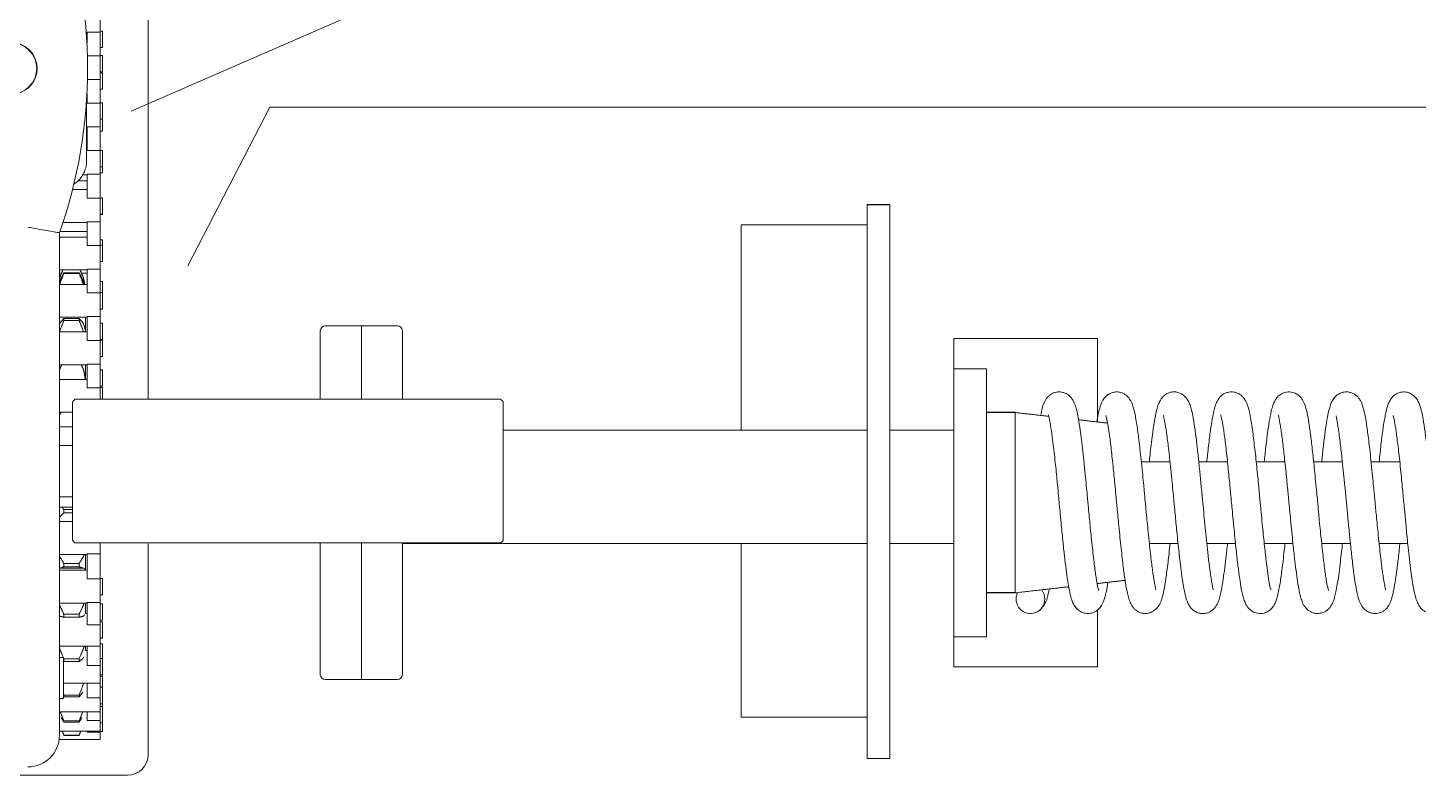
# Model space of a CAD drawing. Header units: inches. Extents: x 0.8 to 28.5, y 2.9 to 20.2.
# Drawn here: x 13.071 to 14.765, y 17.544 to 18.455 of the extents above; entities that cross this region are included whole.
import ezdxf

# ---------------------------------------------------------------- set-up
doc = ezdxf.new("R2010")
doc.units = ezdxf.units.IN
doc.header["$MEASUREMENT"] = 0
doc.layers.add('SLD-0', color=1, linetype='Continuous', lineweight=15)

msp = doc.modelspace()

# ---------------------------------------------------------------- linework, layer by layer
at = {"color": 7, "linetype": 'Continuous', "lineweight": 15}
for p, q in [((13.2177, 18.0019), (13.2177, 18.6545)), ((13.1592, 18.4494), (13.1592, 18.4783)), ((13.1592, 18.4494), (13.1432, 18.4494)), ((13.1432, 18.4494), (13.1432, 18.4356)), ((13.1592, 18.4494), (13.1592, 18.4205)), ((13.1619, 18.4504), (13.1619, 18.4355)), ((13.1619, 18.4355), (13.1619, 18.4304)), ((13.1437, 18.4205), (13.1592, 18.4205)), ((13.1592, 18.3916), (13.1592, 18.4205)), ((13.1619, 18.4008), (13.1619, 18.4208)), ((13.1592, 18.3916), (13.1438, 18.3916)), ((13.1592, 18.3916), (13.1592, 18.3627)), ((13.1619, 18.3996), (13.1619, 18.3847)), ((13.1619, 18.3847), (13.1619, 18.3796)), ((13.1432, 18.3744), (13.1432, 18.3627)), ((13.1432, 18.3627), (13.1592, 18.3627)), ((13.1592, 18.3338), (13.1592, 18.3627)), ((13.1619, 18.343), (13.1619, 18.363)), ((13.1592, 18.3338), (13.1432, 18.3338)), ((13.1432, 18.3338), (13.1432, 18.3049)), ((13.1592, 18.3338), (13.1592, 18.3049)), ((13.1619, 18.343), (13.1619, 18.3339)), ((13.1619, 18.3339), (13.1619, 18.3287)), ((13.1432, 18.3049), (13.1592, 18.3049)), ((13.1592, 18.276), (13.1592, 18.3049)), ((13.1619, 18.2852), (13.1619, 18.3052)), ((13.1619, 18.2852), (13.1619, 18.2779)), ((13.1592, 18.276), (13.1432, 18.276)), ((13.1432, 18.276), (13.1432, 18.2471)), ((13.1592, 18.276), (13.1592, 18.2471)), ((13.1432, 18.2471), (13.1592, 18.2471)), ((13.1592, 18.2182), (13.1592, 18.2471)), ((13.1619, 18.2274), (13.1619, 18.2474)), ((14.0941, 18.2394), (14.0941, 17.5644)), ((14.1215, 17.5894), (14.1215, 18.2394)), ((13.1592, 18.2182), (13.1432, 18.2182)), ((13.1432, 18.2182), (13.1432, 18.1893)), ((13.1592, 18.2182), (13.1592, 18.1893)), ((13.1619, 18.2274), (13.1619, 18.2271)), ((13.1096, 17.5925), (13.1096, 18.2048)), ((13.9403, 18.2144), (13.9403, 17.9641)), ((14.0941, 18.2144), (13.9403, 18.2144)), ((13.1432, 18.1893), (13.1592, 18.1893)), ((13.1592, 18.1604), (13.1592, 18.1893)), ((13.1619, 18.1963), (13.1619, 18.1896)), ((13.1619, 18.1696), (13.1619, 18.1896)), ((13.115, 18.1561), (13.115, 18.1552)), ((13.115, 18.1561), (13.1336, 18.1561)), ((13.1336, 18.1552), (13.115, 18.1552)), ((13.1336, 18.1561), (13.1336, 18.1552)), ((13.1386, 18.15), (13.138, 18.1518)), ((13.1592, 18.1604), (13.1432, 18.1604)), ((13.1432, 18.1604), (13.1432, 18.1315)), ((13.1592, 18.1604), (13.1592, 18.1315)), ((13.1432, 18.1315), (13.1592, 18.1315)), ((13.1592, 18.1026), (13.1592, 18.1315)), ((13.1619, 18.1455), (13.1619, 18.1318)), ((13.1619, 18.1118), (13.1619, 18.1318)), ((13.115, 18.1003), (13.115, 18.0978)), ((13.115, 18.1003), (13.1336, 18.1003)), ((13.1336, 18.0978), (13.115, 18.0978)), ((13.1336, 18.1003), (13.1336, 18.0978)), ((13.1414, 18.1018), (13.1414, 18.099)), ((13.1414, 18.0841), (13.1414, 18.099)), ((13.1592, 18.1026), (13.1432, 18.1026)), ((13.1432, 18.1026), (13.1432, 18.0737)), ((13.1592, 18.1026), (13.1592, 18.0737)), ((13.1619, 18.0947), (13.1619, 18.0798)), ((13.1619, 18.0798), (13.1619, 18.0747)), ((13.4275, 18.0681), (13.4275, 18.0855)), ((13.4775, 18.0736), (13.4775, 18.0915)), ((13.4775, 18.0915), (13.4775, 18.0019)), ((13.5275, 18.0855), (13.5275, 18.0019)), ((13.1432, 18.0737), (13.1592, 18.0737)), ((13.1592, 18.0448), (13.1592, 18.0737)), ((13.1619, 18.054), (13.1619, 18.074)), ((13.4275, 18.0019), (13.4275, 18.0681)), ((13.4775, 18.0019), (13.4775, 18.0736)), ((14.1994, 18.0759), (14.2102, 18.0759)), ((14.1994, 17.988), (14.1994, 18.0759)), ((14.2102, 18.0759), (14.2202, 18.0759)), ((14.2202, 18.0759), (14.3744, 18.0759)), ((14.3744, 17.9743), (14.3744, 18.0759)), ((13.1414, 18.044), (13.1414, 18.0262)), ((13.1592, 18.0448), (13.1432, 18.0448)), ((13.1432, 18.0448), (13.1432, 18.0159)), ((13.1592, 18.0448), (13.1592, 18.0159)), ((13.1619, 18.0377), (13.1619, 18.0177)), ((14.2392, 17.7126), (14.2392, 18.0392)), ((13.1432, 18.0159), (13.1592, 18.0159)), ((13.1592, 18.0019), (13.1592, 18.0159)), ((13.1619, 18.0019), (13.1619, 18.0162)), ((13.1253, 17.8306), (13.1253, 17.9982)), ((13.6503, 17.9989), (13.6503, 17.8299)), ((14.1994, 17.92), (14.1994, 17.988)), ((14.2742, 17.766), (14.2742, 17.9858)), ((14.1994, 17.7439), (14.1994, 17.92)), ((13.115, 17.8676), (13.115, 17.8635)), ((13.115, 17.8676), (13.1253, 17.8676)), ((13.1253, 17.8635), (13.115, 17.8635)), ((13.1592, 17.8136), (13.1592, 17.8269)), ((13.2177, 17.5689), (13.2177, 17.8259)), ((13.4275, 17.6663), (13.4275, 17.8269)), ((13.4775, 17.6603), (13.4775, 17.8269)), ((13.4775, 17.8269), (13.4775, 17.6603)), ((13.5275, 17.8269), (13.5275, 17.6663)), ((13.9403, 17.8261), (13.9403, 17.6144)), ((13.1414, 17.8128), (13.1414, 17.7932)), ((13.1592, 17.8136), (13.1432, 17.8136)), ((13.1432, 17.8136), (13.1432, 17.7832)), ((13.1592, 17.8136), (13.1592, 17.7832)), ((13.1105, 17.796), (13.1381, 17.796)), ((13.115, 17.8019), (13.115, 17.7979)), ((13.115, 17.8019), (13.1336, 17.8019)), ((13.1336, 17.7979), (13.115, 17.7979)), ((13.1336, 17.8019), (13.1336, 17.7979)), ((13.1592, 17.7832), (13.1432, 17.7832)), ((13.1592, 17.7832), (13.1592, 17.7542)), ((13.1619, 17.7835), (13.1619, 17.7687)), ((13.1619, 17.7687), (13.1619, 17.7635)), ((13.115, 17.7401), (13.115, 17.7365)), ((13.115, 17.7401), (13.1336, 17.7401)), ((13.1336, 17.7401), (13.1336, 17.7365)), ((13.1414, 17.7535), (13.1414, 17.7409)), ((13.1432, 17.7542), (13.1592, 17.7542)), ((13.1432, 17.7542), (13.1432, 17.727)), ((13.1592, 17.7542), (13.1592, 17.727)), ((13.1619, 17.7527), (13.1619, 17.7327)), ((14.1994, 17.7439), (14.1994, 17.6759)), ((14.3744, 17.6759), (14.3744, 17.7452)), ((13.1336, 17.7365), (13.115, 17.7365)), ((13.1592, 17.727), (13.1432, 17.727)), ((13.1592, 17.727), (13.1592, 17.7009)), ((13.1619, 17.7309), (13.1619, 17.7142)), ((13.1619, 17.7142), (13.1619, 17.7109)), ((13.1414, 17.7009), (13.1414, 17.696)), ((13.1432, 17.7009), (13.1592, 17.7009)), ((13.1432, 17.7009), (13.1432, 17.6777)), ((13.1592, 17.7009), (13.1592, 17.6777)), ((13.1619, 17.7041), (13.1619, 17.686)), ((13.1144, 17.6874), (13.1096, 17.6874)), ((13.115, 17.6857), (13.115, 17.6826)), ((13.115, 17.6857), (13.1336, 17.6857)), ((13.1336, 17.6826), (13.115, 17.6826)), ((13.1336, 17.6857), (13.1336, 17.6826)), ((13.1592, 17.6777), (13.1432, 17.6777)), ((13.1592, 17.6777), (13.1592, 17.656)), ((13.1619, 17.686), (13.1619, 17.6678)), ((14.2102, 17.6759), (14.1994, 17.6759)), ((14.2102, 17.6759), (14.2202, 17.6759)), ((14.2202, 17.6759), (14.3744, 17.6759)), ((13.1432, 17.6563), (13.1432, 17.6383)), ((13.1592, 17.6563), (13.1592, 17.6383)), ((13.1619, 17.6678), (13.1619, 17.666)), ((13.1619, 17.6646), (13.1619, 17.651)), ((13.115, 17.6415), (13.115, 17.6392)), ((13.115, 17.6415), (13.1336, 17.6415)), ((13.1336, 17.6392), (13.115, 17.6392)), ((13.1336, 17.6415), (13.1336, 17.6392)), ((13.1619, 17.651), (13.1619, 17.6318)), ((13.1144, 17.6374), (13.1096, 17.6374)), ((13.1592, 17.6383), (13.1432, 17.6383)), ((13.1592, 17.6383), (13.1592, 17.621)), ((13.1619, 17.6318), (13.1619, 17.631)), ((13.1619, 17.631), (13.1619, 17.6277)), ((13.1619, 17.6277), (13.1619, 17.6078)), ((13.115, 17.61), (13.115, 17.6085)), ((13.115, 17.61), (13.1336, 17.61)), ((13.1336, 17.6085), (13.115, 17.6085)), ((13.1336, 17.61), (13.1336, 17.6085)), ((13.1432, 17.621), (13.1432, 17.6106)), ((13.1592, 17.6106), (13.1432, 17.6106)), ((13.1592, 17.621), (13.1592, 17.6106)), ((13.1592, 17.6106), (13.1592, 17.5977)), ((13.1619, 17.6078), (13.1619, 17.6077)), ((13.1619, 17.6078), (13.1619, 17.5972)), ((13.9403, 17.6144), (14.0941, 17.6144)), ((13.115, 17.5928), (13.115, 17.5922)), ((13.115, 17.5928), (13.1336, 17.5928)), ((13.1336, 17.5922), (13.115, 17.5922)), ((13.1336, 17.5928), (13.1336, 17.5922)), ((13.1432, 17.5977), (13.1432, 17.5962)), ((13.1592, 17.5962), (13.1432, 17.5962)), ((13.1592, 17.5977), (13.1592, 17.5962)), ((13.1592, 17.5962), (13.1592, 17.5872)), ((14.1215, 17.5894), (14.1215, 17.5644)), ((14.1215, 17.5644), (14.0941, 17.5644)), ((13.1927, 17.5439), (13.0125, 17.5439))]:
    msp.add_line(p, q, dxfattribs=at)
for p, q in [((14.0941, 18.2394), (14.1215, 18.2394)), ((14.2742, 17.9858), (14.2392, 17.9858)), ((14.2742, 17.766), (14.2392, 17.766))]:
    msp.add_line(p, q)
at = {"color": 7, "linetype": 'Continuous', "lineweight": 15, "flags": 128}
msp.add_lwpolyline([(13.1107, 18.1521), (13.1098, 18.1495), (13.1096, 18.1487)], dxfattribs=at)
at = {"color": 7, "linetype": 'Continuous', "lineweight": 15}
msp.add_circle((13.0508, 18.405), 0.0312, dxfattribs=at)
for centre, radius, start, end in [((12.5428, 18.405), 0.6011, 340.5466, 19.4534), ((13.0508, 18.405), 0.0315, 282.5867, 77.4133), ((13.1735, 18.1308), 0.0663, 160.1023, 161.2886), ((13.0751, 18.1308), 0.0663, 18.4991, 19.8525), ((13.0751, 18.1308), 0.0663, 9.5481, 16.1962), ((13.4335, 18.0855), 0.006, 90, 180), ((13.5215, 18.0855), 0.006, 0, 90), ((14.2929, 17.7584), 0.0175, 154.129, 0), ((14.2929, 17.7584), 0.0175, 0, 36.3829), ((13.4335, 17.6663), 0.006, 180, 270), ((13.5215, 17.6663), 0.006, 270, 0), ((13.071, 17.5925), 0.0386, 270, 0), ((13.1927, 17.5689), 0.025, 270, 0)]:
    msp.add_arc(centre, radius, start, end, dxfattribs=at)
for points in [[(13.1426, 18.4486), (13.1432, 18.4486)], [(13.1619, 18.4504), (13.1592, 18.4504)], [(13.1592, 18.4304), (13.1619, 18.4304)], [(13.1619, 18.4208), (13.1592, 18.4208)], [(13.1592, 18.4008), (13.1619, 18.4008)], [(13.1619, 18.3996), (13.1592, 18.3996)], [(13.1432, 18.373), (13.1431, 18.373)], [(13.1592, 18.3796), (13.1619, 18.3796)], [(13.1426, 18.2922), (13.1426, 18.3656)], [(13.1619, 18.363), (13.1592, 18.363)], [(13.1592, 18.343), (13.1619, 18.343)], [(13.1426, 18.333), (13.1432, 18.333)], [(13.1426, 18.3187), (13.1432, 18.3187)], [(13.1592, 18.3287), (13.1619, 18.3287)], [(13.1432, 18.3152), (13.1426, 18.3152)], [(13.1619, 18.3052), (13.1592, 18.3052)], [(13.1592, 18.2852), (13.1619, 18.2852)], [(13.1321, 18.2679), (13.1432, 18.2679)], [(13.1379, 18.2752), (13.1432, 18.2752)], [(13.1592, 18.2779), (13.1619, 18.2779)], [(13.1432, 18.2574), (13.1255, 18.2574)], [(13.1619, 18.2474), (13.1592, 18.2474)], [(13.1138, 18.2171), (13.1432, 18.2171)], [(13.1139, 18.2174), (13.1432, 18.2174)], [(13.1592, 18.2274), (13.1619, 18.2274)], [(13.1592, 18.2271), (13.1619, 18.2271)], [(13.1096, 18.2048), (13.1092, 18.2048)], [(13.1432, 18.1996), (13.1096, 18.1996)], [(13.1432, 18.2063), (13.1102, 18.2063)], [(13.1619, 18.1963), (13.1592, 18.1963)], [(13.1619, 18.1896), (13.1592, 18.1896)], [(13.1592, 18.1696), (13.1619, 18.1696)], [(13.1096, 18.1596), (13.1432, 18.1596)], [(13.1122, 18.1555), (13.1096, 18.1555)], [(13.1105, 18.1516), (13.1096, 18.1485)], [(13.1096, 18.144), (13.1105, 18.1469)], [(13.1139, 18.1596), (13.1105, 18.1516)], [(13.1105, 18.1469), (13.115, 18.1561)], [(13.115, 18.1552), (13.1105, 18.144)], [(13.1336, 18.1561), (13.1381, 18.1469)], [(13.1381, 18.144), (13.1336, 18.1552)], [(13.1381, 18.1516), (13.1346, 18.1596)], [(13.1432, 18.1555), (13.1364, 18.1555)], [(13.1396, 18.1464), (13.1381, 18.1516)], [(13.1381, 18.1469), (13.1396, 18.1421)], [(13.1432, 18.1418), (13.1096, 18.1418)], [(13.1105, 18.144), (13.1099, 18.1418)], [(13.1387, 18.1418), (13.1381, 18.144)], [(13.1402, 18.1418), (13.1396, 18.1464)], [(13.1619, 18.1455), (13.1592, 18.1455)], [(13.1619, 18.1318), (13.1592, 18.1318)], [(13.1096, 18.1018), (13.1432, 18.1018)], [(13.1105, 18.0952), (13.115, 18.1003)], [(13.115, 18.0978), (13.1105, 18.0866)], [(13.1336, 18.1003), (13.1381, 18.0952)], [(13.1381, 18.0866), (13.1336, 18.0978)], [(13.1414, 18.099), (13.1414, 18.1022)], [(13.1592, 18.1118), (13.1619, 18.1118)], [(13.1096, 18.0933), (13.1105, 18.0952)], [(13.1432, 18.084), (13.1096, 18.084)], [(13.1105, 18.0866), (13.1097, 18.084)], [(13.1381, 18.0952), (13.1396, 18.092)], [(13.1389, 18.084), (13.1381, 18.0866)], [(13.1396, 18.092), (13.1414, 18.085)], [(13.1414, 18.085), (13.1414, 18.0841)], [(13.1619, 18.0947), (13.1592, 18.0947)], [(13.4775, 18.0915), (13.4335, 18.0915)], [(13.5215, 18.0915), (13.4775, 18.0915)], [(13.1592, 18.0747), (13.1619, 18.0747)], [(13.1619, 18.074), (13.1592, 18.074)], [(13.1592, 18.054), (13.1619, 18.054)], [(13.1096, 18.044), (13.1432, 18.044)], [(13.1105, 18.0399), (13.1096, 18.0373)], [(13.1123, 18.044), (13.1105, 18.0399)], [(13.1381, 18.0399), (13.1363, 18.044)], [(13.1396, 18.0356), (13.1381, 18.0399)], [(13.1409, 18.0262), (13.1396, 18.0356)], [(13.1619, 18.0377), (13.1592, 18.0377)], [(14.2392, 18.0392), (14.1994, 18.0392)], [(13.1432, 18.0262), (13.1096, 18.0262)], [(13.1592, 18.0177), (13.1619, 18.0177)], [(13.1619, 18.0162), (13.1592, 18.0162)], [(13.1283, 18.0019), (13.1253, 17.9982)], [(13.6473, 18.0019), (13.1283, 18.0019)], [(13.6503, 17.9989), (13.6473, 18.0019)], [(13.1096, 17.9862), (13.1253, 17.9862)], [(13.1105, 17.9843), (13.1096, 17.9823)], [(13.1114, 17.9862), (13.1105, 17.9843)], [(14.3152, 17.9811), (14.2742, 17.9858)], [(13.1253, 17.9684), (13.1096, 17.9684)], [(14.0941, 17.9641), (13.6503, 17.9641)], [(14.1994, 17.9641), (14.1215, 17.9641)], [(14.3869, 17.9729), (14.3516, 17.9769)], [(13.1253, 17.9456), (13.1096, 17.9456)], [(14.463, 17.9256), (14.428, 17.9256)], [(14.463, 17.9256), (14.428, 17.9256)], [(14.533, 17.9256), (14.498, 17.9256)], [(14.533, 17.9256), (14.498, 17.9256)], [(14.603, 17.9256), (14.568, 17.9256)], [(14.603, 17.9256), (14.568, 17.9256)], [(14.673, 17.9256), (14.638, 17.9256)], [(14.673, 17.9256), (14.638, 17.9256)], [(14.743, 17.9256), (14.708, 17.9256)], [(14.743, 17.9256), (14.708, 17.9256)], [(13.1096, 17.8832), (13.1253, 17.8832)], [(13.1096, 17.8706), (13.1253, 17.8706)], [(13.1105, 17.859), (13.1096, 17.8583)], [(13.115, 17.8635), (13.1105, 17.859)], [(13.1124, 17.8706), (13.115, 17.8676)], [(13.1253, 17.8528), (13.1096, 17.8528)], [(13.1283, 17.8269), (13.1253, 17.8306)], [(13.1283, 17.8269), (13.6473, 17.8269)], [(13.5275, 17.8261), (14.0941, 17.8261)], [(13.6473, 17.8269), (13.6503, 17.8299)], [(14.1215, 17.8261), (14.1994, 17.8261)], [(14.4378, 17.8261), (14.4728, 17.8261)], [(14.4378, 17.8261), (14.4728, 17.8261)], [(14.5078, 17.8261), (14.5428, 17.8261)], [(14.5078, 17.8261), (14.5428, 17.8261)], [(14.5778, 17.8261), (14.6128, 17.8261)], [(14.5778, 17.8261), (14.6128, 17.8261)], [(14.6478, 17.8261), (14.6828, 17.8261)], [(14.6478, 17.8261), (14.6828, 17.8261)], [(14.7178, 17.8261), (14.7528, 17.8261)], [(14.7178, 17.8261), (14.7528, 17.8261)], [(13.1096, 17.8128), (13.1432, 17.8128)], [(13.1096, 17.8109), (13.1105, 17.8093)], [(13.1105, 17.8093), (13.115, 17.8019)], [(13.1336, 17.8019), (13.1381, 17.8093)], [(13.1381, 17.8093), (13.1396, 17.812)], [(13.1396, 17.812), (13.1397, 17.8128)], [(13.1105, 17.796), (13.1096, 17.7961)], [(13.1432, 17.7935), (13.1096, 17.7935)], [(13.115, 17.7979), (13.1105, 17.796)], [(13.1381, 17.796), (13.1336, 17.7979)], [(13.1396, 17.7961), (13.1381, 17.796)], [(13.1414, 17.7943), (13.1396, 17.7961)], [(13.1414, 17.7932), (13.1414, 17.7943)], [(13.1619, 17.7835), (13.1592, 17.7835)], [(14.3742, 17.7774), (14.4083, 17.7813)], [(13.1592, 17.7635), (13.1619, 17.7635)], [(14.2742, 17.766), (14.3063, 17.7697)], [(14.3063, 17.7697), (14.3395, 17.7735)], [(13.1096, 17.7535), (13.1432, 17.7535)], [(13.1096, 17.7516), (13.1105, 17.7494)], [(13.1105, 17.7494), (13.115, 17.7401)], [(13.1336, 17.7401), (13.1381, 17.7494)], [(13.1381, 17.7494), (13.1396, 17.7531)], [(13.1432, 17.7409), (13.1413, 17.7409)], [(13.1619, 17.7527), (13.1592, 17.7527)], [(13.1105, 17.7373), (13.1096, 17.7381)], [(13.115, 17.7365), (13.1105, 17.7373)], [(13.1136, 17.7363), (13.135, 17.7363)], [(13.1381, 17.7373), (13.1336, 17.7365)], [(13.1396, 17.7386), (13.1381, 17.7373)], [(13.1404, 17.7393), (13.1396, 17.7386)], [(13.1592, 17.7327), (13.1619, 17.7327)], [(13.1619, 17.7309), (13.1592, 17.7309)], [(13.1592, 17.7109), (13.1619, 17.7109)], [(14.1994, 17.7126), (14.2392, 17.7126)], [(13.1096, 17.7009), (13.1432, 17.7009)], [(13.1096, 17.699), (13.1105, 17.6963)], [(13.1105, 17.6963), (13.115, 17.6857)], [(13.1336, 17.6857), (13.1381, 17.6963)], [(13.1381, 17.6963), (13.1396, 17.7008)], [(13.1432, 17.696), (13.1414, 17.696)], [(13.1619, 17.7041), (13.1592, 17.7041)], [(13.1144, 17.6374), (13.1144, 17.6874)], [(13.115, 17.6826), (13.1144, 17.6831)], [(13.1381, 17.6861), (13.1336, 17.6826)], [(13.1393, 17.688), (13.1381, 17.6861)], [(13.1619, 17.686), (13.1592, 17.686)], [(13.1144, 17.656), (13.1592, 17.656)], [(13.1381, 17.6529), (13.139, 17.656)], [(13.1592, 17.666), (13.1619, 17.666)], [(13.1619, 17.6646), (13.1592, 17.6646)], [(13.4335, 17.6603), (13.4775, 17.6603)], [(13.4775, 17.6603), (13.5215, 17.6603)], [(13.1144, 17.6431), (13.115, 17.6415)], [(13.115, 17.6392), (13.1144, 17.64)], [(13.1336, 17.6415), (13.1381, 17.6529)], [(13.1381, 17.6451), (13.1336, 17.6392)], [(13.1619, 17.651), (13.1592, 17.651)], [(13.1105, 17.6215), (13.115, 17.61)], [(13.1336, 17.61), (13.1381, 17.6215)], [(13.1592, 17.631), (13.1619, 17.631)], [(13.1619, 17.6277), (13.1592, 17.6277)], [(13.1096, 17.621), (13.1592, 17.621)], [(13.115, 17.6085), (13.1119, 17.614)], [(13.1367, 17.614), (13.1336, 17.6085)], [(13.1592, 17.6077), (13.1619, 17.6077)], [(13.1096, 17.5977), (13.1592, 17.5977)], [(13.1128, 17.5968), (13.1125, 17.5977)], [(13.113, 17.5977), (13.115, 17.5928)], [(13.1336, 17.5928), (13.1356, 17.5977)], [(13.1361, 17.5977), (13.1357, 17.5968)], [(13.1592, 17.5972), (13.1619, 17.5972)], [(13.1093, 17.5872), (13.1592, 17.5872)]]:
    msp.add_open_spline(points, degree=1, dxfattribs=at)
for points, knots in [([(13.1271, 18.264), (13.1283, 18.2647), (13.1312, 18.2666), (13.1352, 18.2708), (13.1388, 18.2761), (13.1413, 18.2821), (13.1425, 18.2876), (13.1426, 18.291), (13.1426, 18.2922)], [0, 0, 0, 0, 0.120179, 0.312956, 0.505727, 0.698469, 0.8912, 1, 1, 1, 1]), ([(13.0717, 18.2114), (13.0717, 18.2114), (13.0744, 18.2109), (13.0813, 18.2097), (13.0917, 18.2079), (13.1012, 18.2062), (13.1077, 18.2051), (13.1087, 18.2049), (13.1092, 18.2048)], [0, 0, 0, 0, 0.0022495, 0.1416296, 0.3591453, 0.5736732, 0.7868147, 1, 1, 1, 1]), ([(14.376, 17.7691), (14.376, 17.7692), (14.376, 17.7694), (14.3753, 17.7719), (14.3742, 17.7768), (14.3731, 17.7836), (14.372, 17.7904), (14.3709, 17.7989), (14.3697, 17.8089), (14.3684, 17.8206), (14.3671, 17.833), (14.3659, 17.8448), (14.3648, 17.8559), (14.3639, 17.8654), (14.3631, 17.8742), (14.3622, 17.883), (14.3612, 17.8941), (14.3598, 17.9082), (14.3583, 17.9237), (14.3566, 17.9389), (14.3551, 17.9525), (14.3533, 17.966), (14.3514, 17.9785), (14.3494, 17.9884), (14.3471, 17.996), (14.3446, 18.0013), (14.3419, 18.0047), (14.3392, 18.0071), (14.336, 18.0091), (14.3328, 18.0103), (14.3293, 18.0109), (14.3258, 18.0109), (14.3219, 18.0101), (14.3181, 18.0083), (14.3152, 18.006), (14.3128, 18.0034), (14.311, 18.0008), (14.3088, 17.9964), (14.3071, 17.9912), (14.306, 17.9857), (14.3055, 17.9832)], [0, 0, 0, 0, 0.0177923, 0.0382488, 0.0815089, 0.1062278, 0.1330276, 0.1621287, 0.1934777, 0.2268827, 0.2611008, 0.2910508, 0.3161317, 0.3421519, 0.3597943, 0.3786155, 0.4050887, 0.439217, 0.4804564, 0.5213608, 0.5605645, 0.5979682, 0.6505614, 0.7011867, 0.7350542, 0.7678295, 0.7913034, 0.8021216, 0.8112309, 0.8238716, 0.8317085, 0.8409964, 0.8528165, 0.8662352, 0.8779145, 0.88782, 0.9048645, 0.9230352, 0.965183, 1, 1, 1, 1]), ([(14.4456, 17.7699), (14.4456, 17.7702), (14.4456, 17.7707), (14.4449, 17.7738), (14.4441, 17.7777), (14.4433, 17.7823), (14.4424, 17.7878), (14.4414, 17.7948), (14.4403, 17.8035), (14.4391, 17.8139), (14.4378, 17.8261), (14.4364, 17.8391), (14.4352, 17.8517), (14.4341, 17.8628), (14.4333, 17.8721), (14.4325, 17.8796), (14.432, 17.8855), (14.4314, 17.892), (14.4305, 17.9011), (14.4292, 17.9139), (14.4278, 17.9277), (14.4264, 17.941), (14.4251, 17.9523), (14.4238, 17.9621), (14.4225, 17.9714), (14.4211, 17.9797), (14.4197, 17.9868), (14.4181, 17.9927), (14.4166, 17.997), (14.415, 18.0004), (14.413, 18.0034), (14.4109, 18.0057), (14.4086, 18.0076), (14.4059, 18.0091), (14.4027, 18.0104), (14.3981, 18.0111), (14.3931, 18.0105), (14.3885, 18.0085), (14.3842, 18.0053), (14.3804, 18.0001), (14.3782, 17.9946), (14.3764, 17.9879), (14.3749, 17.9813), (14.3742, 17.9766), (14.374, 17.9754)], [0, 0, 0, 0, 0.031633, 0.057796, 0.077942, 0.097157, 0.118971, 0.143486, 0.170801, 0.200792, 0.233396, 0.267528, 0.297769, 0.323562, 0.345068, 0.362179, 0.374843, 0.385861, 0.407581, 0.437857, 0.476712, 0.509927, 0.54185, 0.571957, 0.600124, 0.635018, 0.666692, 0.693781, 0.725255, 0.745537, 0.758613, 0.770111, 0.780318, 0.786254, 0.795707, 0.809068, 0.823255, 0.837048, 0.853214, 0.878766, 0.910085, 0.948287, 0.986973, 1, 1, 1, 1]), ([(14.5156, 17.7696), (14.5156, 17.7696), (14.5156, 17.7695), (14.5154, 17.7702), (14.515, 17.7725), (14.5142, 17.7768), (14.5132, 17.7824), (14.5122, 17.789), (14.5113, 17.7962), (14.5103, 17.8036), (14.5091, 17.8135), (14.5078, 17.8262), (14.5062, 17.8415), (14.5047, 17.8569), (14.5032, 17.8729), (14.5015, 17.8902), (14.4998, 17.9083), (14.498, 17.9264), (14.4961, 17.9437), (14.4941, 17.9601), (14.4922, 17.9737), (14.4902, 17.9844), (14.4885, 17.9917), (14.4867, 17.997), (14.4844, 18.0015), (14.4813, 18.0055), (14.4774, 18.0085), (14.4729, 18.0105), (14.4675, 18.0112), (14.4626, 18.0103), (14.459, 18.0088), (14.4563, 18.0069), (14.4549, 18.0056), (14.453, 18.0037), (14.4509, 18.0006), (14.4487, 17.9958), (14.4469, 17.9902), (14.4456, 17.9843), (14.4446, 17.9789), (14.4436, 17.9731), (14.4426, 17.9665), (14.4414, 17.9578), (14.44, 17.9469), (14.4388, 17.9356), (14.438, 17.9283), (14.4378, 17.9256)], [0, 0, 0, 0, 0.002034, 0.025526, 0.052512, 0.078631, 0.103391, 0.12656, 0.148215, 0.168302, 0.1868, 0.221553, 0.254103, 0.284164, 0.314635, 0.348662, 0.385371, 0.423046, 0.461278, 0.501246, 0.545462, 0.577809, 0.611724, 0.639938, 0.656343, 0.670364, 0.68455, 0.698788, 0.712096, 0.723568, 0.732601, 0.73971, 0.745342, 0.753855, 0.771962, 0.796184, 0.821693, 0.841928, 0.861578, 0.880152, 0.900214, 0.921873, 0.952998, 0.982674, 1, 1, 1, 1]), ([(14.5857, 17.7697), (14.5857, 17.7697), (14.5858, 17.7697), (14.5853, 17.7718), (14.584, 17.7776), (14.5821, 17.7893), (14.5805, 17.8022), (14.579, 17.8148), (14.5778, 17.8256), (14.5766, 17.8374), (14.5753, 17.8504), (14.5741, 17.8631), (14.573, 17.8743), (14.5722, 17.8831), (14.5714, 17.8916), (14.5704, 17.902), (14.5693, 17.9138), (14.568, 17.9263), (14.5667, 17.9381), (14.5654, 17.9493), (14.5641, 17.9601), (14.5627, 17.9702), (14.5612, 17.9792), (14.5596, 17.9873), (14.5577, 17.9943), (14.5553, 18.0001), (14.5522, 18.0045), (14.549, 18.0074), (14.5454, 18.0095), (14.5414, 18.0107), (14.5369, 18.0111), (14.5324, 18.0103), (14.5287, 18.0086), (14.5258, 18.0065), (14.5237, 18.0045), (14.5213, 18.0013), (14.519, 17.9966), (14.517, 17.9906), (14.5152, 17.9826), (14.5133, 17.9716), (14.5114, 17.958), (14.5099, 17.9452), (14.5088, 17.9353), (14.5081, 17.9286), (14.5078, 17.9256)], [0, 0, 0, 0, 0.011188, 0.030821, 0.07027, 0.110381, 0.154703, 0.178575, 0.20351, 0.229693, 0.255596, 0.284506, 0.307004, 0.322938, 0.337348, 0.358151, 0.38563, 0.410626, 0.43837, 0.465262, 0.490846, 0.522708, 0.55227, 0.57949, 0.616182, 0.649585, 0.6663, 0.675939, 0.68701, 0.697695, 0.706311, 0.719269, 0.728929, 0.736196, 0.746341, 0.760854, 0.786327, 0.81332, 0.840905, 0.884274, 0.930784, 0.955418, 0.980806, 1, 1, 1, 1]), ([(14.656, 17.7691), (14.656, 17.7691), (14.6562, 17.769), (14.655, 17.7728), (14.6536, 17.78), (14.6523, 17.7883), (14.6512, 17.7963), (14.65, 17.8058), (14.6488, 17.8169), (14.6475, 17.8288), (14.6462, 17.8414), (14.645, 17.8532), (14.6441, 17.8636), (14.6433, 17.8721), (14.6424, 17.8811), (14.6413, 17.8925), (14.6401, 17.9054), (14.6388, 17.9184), (14.6376, 17.9302), (14.6364, 17.9411), (14.6349, 17.9538), (14.6332, 17.9671), (14.6312, 17.9798), (14.629, 17.9901), (14.6266, 17.9972), (14.624, 18.002), (14.6218, 18.0048), (14.6188, 18.0076), (14.6138, 18.0103), (14.6067, 18.0114), (14.5997, 18.0094), (14.5949, 18.0059), (14.5918, 18.0022), (14.5898, 17.9984), (14.588, 17.9939), (14.586, 17.9865), (14.5839, 17.9756), (14.5818, 17.9609), (14.5797, 17.9445), (14.5784, 17.9319), (14.5778, 17.9256)], [0, 0, 0, 0, 0.008339, 0.043247, 0.083633, 0.106114, 0.130192, 0.155914, 0.183121, 0.211319, 0.236622, 0.264301, 0.285096, 0.299349, 0.315836, 0.338784, 0.368154, 0.394305, 0.420347, 0.445183, 0.469025, 0.513322, 0.553575, 0.593089, 0.633103, 0.6512, 0.665797, 0.677139, 0.68958, 0.707426, 0.725896, 0.741365, 0.754293, 0.77161, 0.795505, 0.826262, 0.873449, 0.915616, 0.958374, 1, 1, 1, 1]), ([(14.7257, 17.7698), (14.7257, 17.7698), (14.726, 17.7695), (14.7255, 17.7708), (14.725, 17.7734), (14.7242, 17.7772), (14.7234, 17.7816), (14.7225, 17.7872), (14.7215, 17.7943), (14.7204, 17.803), (14.7191, 17.8136), (14.7178, 17.8258), (14.7165, 17.8387), (14.7153, 17.851), (14.7142, 17.8618), (14.7134, 17.8707), (14.7127, 17.8778), (14.7122, 17.8836), (14.7115, 17.8903), (14.7106, 17.8998), (14.7093, 17.9131), (14.7079, 17.9273), (14.7064, 17.9407), (14.7051, 17.952), (14.7038, 17.9619), (14.7025, 17.9713), (14.7011, 17.9798), (14.6996, 17.9871), (14.6981, 17.993), (14.6965, 17.9972), (14.6945, 18.0012), (14.6918, 18.005), (14.6883, 18.0078), (14.6855, 18.0094), (14.682, 18.0106), (14.6776, 18.0111), (14.673, 18.0104), (14.6689, 18.0087), (14.6649, 18.006), (14.6613, 18.0015), (14.6589, 17.9964), (14.6567, 17.9896), (14.6547, 17.9803), (14.6526, 17.9668), (14.6506, 17.9514), (14.649, 17.9375), (14.6481, 17.9285), (14.6478, 17.9256)], [0, 0, 0, 0, 0.001611, 0.026795, 0.047643, 0.06426, 0.081415, 0.100845, 0.12261, 0.14683, 0.173391, 0.202227, 0.231607, 0.25728, 0.279065, 0.297105, 0.31132, 0.321663, 0.331836, 0.351764, 0.379136, 0.413999, 0.442976, 0.470713, 0.497036, 0.521833, 0.552835, 0.581213, 0.605276, 0.632845, 0.649979, 0.671151, 0.680033, 0.685725, 0.694586, 0.706476, 0.71663, 0.725803, 0.738826, 0.761131, 0.785636, 0.812817, 0.857082, 0.899816, 0.941092, 0.981621, 1, 1, 1, 1]), ([(14.7953, 17.7701), (14.7953, 17.7701), (14.7952, 17.77), (14.7952, 17.771), (14.7947, 17.7739), (14.7938, 17.7787), (14.7929, 17.7847), (14.7919, 17.7914), (14.7909, 17.7986), (14.79, 17.8058), (14.7889, 17.8153), (14.7876, 17.8275), (14.7861, 17.8424), (14.7846, 17.8576), (14.7831, 17.8738), (14.7814, 17.8913), (14.7797, 17.9099), (14.7778, 17.9284), (14.7758, 17.9463), (14.7737, 17.9632), (14.7717, 17.9769), (14.7696, 17.9871), (14.7678, 17.9937), (14.7662, 17.9982), (14.7634, 18.0029), (14.76, 18.0066), (14.7559, 18.0093), (14.751, 18.0109), (14.7452, 18.0109), (14.7408, 18.0096), (14.7382, 18.0082), (14.7362, 18.0068), (14.7347, 18.0055), (14.7327, 18.0033), (14.7305, 17.9998), (14.7283, 17.9948), (14.7266, 17.9889), (14.7252, 17.9822), (14.7239, 17.9753), (14.7225, 17.9663), (14.7209, 17.9539), (14.7193, 17.9404), (14.7182, 17.9296), (14.7178, 17.9256)], [0, 0, 0, 0, 0.015648, 0.041878, 0.069205, 0.095097, 0.119275, 0.141571, 0.162085, 0.180688, 0.197869, 0.230729, 0.261868, 0.291107, 0.322119, 0.356655, 0.393626, 0.432074, 0.471739, 0.513913, 0.559916, 0.59311, 0.625486, 0.649354, 0.662004, 0.675173, 0.690992, 0.706991, 0.719985, 0.730247, 0.738169, 0.741478, 0.74657, 0.759092, 0.777429, 0.801193, 0.827797, 0.848869, 0.875122, 0.902345, 0.930982, 0.975101, 1, 1, 1, 1]), ([(14.3147, 17.9829), (14.3147, 17.9829), (14.3147, 17.9827), (14.3153, 17.9808), (14.3163, 17.9763), (14.3179, 17.9676), (14.3197, 17.9545), (14.3213, 17.941), (14.3227, 17.9286), (14.324, 17.9165), (14.3251, 17.9055), (14.326, 17.8957), (14.3269, 17.8864), (14.3278, 17.8764), (14.329, 17.8646), (14.3305, 17.8486), (14.3323, 17.83), (14.3343, 17.811), (14.3363, 17.7947), (14.3382, 17.7806), (14.3403, 17.7685), (14.3421, 17.7608), (14.3441, 17.7549), (14.3463, 17.7504), (14.3498, 17.7459), (14.3543, 17.7427), (14.3596, 17.741), (14.3639, 17.7408), (14.367, 17.7413), (14.37, 17.7422), (14.3729, 17.7437), (14.3767, 17.7467), (14.379, 17.7497), (14.3807, 17.7528), (14.3818, 17.7554), (14.3832, 17.7593), (14.3846, 17.765), (14.386, 17.7712), (14.3867, 17.7761), (14.387, 17.7779)], [0, 0, 0, 0, 0.014499, 0.035507, 0.059772, 0.109842, 0.160866, 0.195528, 0.229186, 0.25942, 0.28597, 0.308707, 0.328015, 0.349942, 0.376882, 0.408709, 0.460108, 0.508485, 0.554102, 0.598954, 0.645132, 0.692453, 0.715542, 0.738376, 0.761817, 0.782438, 0.796724, 0.807785, 0.81604, 0.822478, 0.833128, 0.842692, 0.866269, 0.877533, 0.894701, 0.917762, 0.946618, 0.981053, 1, 1, 1, 1]), ([(14.3849, 17.9823), (14.3849, 17.9823), (14.3848, 17.9823), (14.3852, 17.9808), (14.3859, 17.978), (14.3867, 17.9739), (14.3875, 17.9693), (14.3883, 17.9643), (14.3892, 17.9584), (14.3901, 17.9515), (14.3911, 17.943), (14.3923, 17.9326), (14.3935, 17.9211), (14.3946, 17.91), (14.3955, 17.9005), (14.3963, 17.8931), (14.3968, 17.887), (14.3974, 17.8808), (14.3981, 17.8734), (14.399, 17.8641), (14.4001, 17.853), (14.4013, 17.8403), (14.4027, 17.827), (14.404, 17.8143), (14.4053, 17.8031), (14.4064, 17.7937), (14.4076, 17.7852), (14.4087, 17.7777), (14.4099, 17.7707), (14.4114, 17.7639), (14.4132, 17.7572), (14.4154, 17.7519), (14.4181, 17.748), (14.4202, 17.7457), (14.4232, 17.7435), (14.4265, 17.7419), (14.4302, 17.741), (14.4338, 17.7408), (14.4368, 17.7412), (14.4397, 17.7421), (14.4429, 17.7438), (14.4459, 17.7462), (14.4481, 17.7489), (14.4495, 17.7508), (14.4506, 17.7527), (14.4516, 17.7548), (14.4528, 17.7579), (14.4539, 17.762), (14.4551, 17.767), (14.4561, 17.7719), (14.4569, 17.7769), (14.4578, 17.7826), (14.4589, 17.7905), (14.4602, 17.8001), (14.4615, 17.8114), (14.4624, 17.82), (14.4629, 17.8253), (14.463, 17.8261)], [0, 0, 0, 0, 0.006042, 0.018933, 0.04128, 0.061958, 0.079193, 0.098391, 0.114679, 0.13403, 0.15642, 0.181744, 0.209441, 0.233897, 0.253748, 0.26898, 0.279738, 0.291022, 0.306089, 0.324923, 0.34745, 0.373828, 0.40386, 0.433032, 0.459933, 0.484546, 0.506734, 0.5326, 0.554898, 0.582301, 0.608498, 0.636785, 0.658153, 0.671769, 0.67903, 0.687467, 0.698457, 0.705323, 0.713897, 0.724236, 0.735965, 0.754673, 0.761286, 0.76623, 0.770951, 0.777633, 0.793021, 0.814356, 0.836909, 0.855371, 0.869773, 0.888211, 0.911251, 0.940189, 0.965665, 0.994248, 1, 1, 1, 1]), ([(14.4551, 17.982), (14.455, 17.9819), (14.455, 17.9818), (14.4555, 17.9796), (14.4562, 17.9763), (14.457, 17.9722), (14.4579, 17.9671), (14.4589, 17.9604), (14.46, 17.9521), (14.4612, 17.942), (14.4625, 17.9302), (14.464, 17.9163), (14.4654, 17.9018), (14.4667, 17.8884), (14.4677, 17.8782), (14.4685, 17.8699), (14.4693, 17.8613), (14.4702, 17.8513), (14.4714, 17.8398), (14.4726, 17.8276), (14.4739, 17.8152), (14.4754, 17.8022), (14.4769, 17.7899), (14.4785, 17.7786), (14.4801, 17.7696), (14.4816, 17.7628), (14.483, 17.7579), (14.4843, 17.7545), (14.4854, 17.7522), (14.4866, 17.7501), (14.4886, 17.7474), (14.491, 17.7449), (14.4947, 17.7427), (14.4975, 17.7416), (14.5011, 17.7408), (14.5046, 17.7409), (14.5076, 17.7414), (14.5105, 17.7425), (14.5136, 17.7441), (14.5176, 17.7476), (14.5208, 17.7526), (14.5229, 17.7581), (14.5247, 17.7651), (14.5267, 17.7753), (14.5287, 17.7889), (14.5307, 17.8045), (14.5321, 17.8171), (14.5329, 17.8248), (14.533, 17.8261)], [0, 0, 0, 0, 0.019365, 0.039659, 0.056361, 0.073194, 0.09233, 0.11374, 0.137604, 0.163865, 0.192376, 0.222004, 0.256073, 0.28326, 0.303739, 0.317469, 0.333045, 0.355904, 0.377966, 0.404263, 0.433315, 0.461381, 0.496908, 0.530076, 0.561203, 0.589242, 0.612392, 0.630727, 0.644128, 0.652935, 0.660376, 0.679408, 0.684445, 0.691643, 0.701098, 0.709866, 0.716444, 0.722391, 0.732864, 0.747855, 0.771553, 0.797483, 0.826374, 0.869638, 0.910624, 0.950202, 0.991407, 1, 1, 1, 1]), ([(14.5247, 17.9829), (14.5247, 17.9828), (14.5247, 17.9826), (14.5252, 17.9808), (14.5263, 17.9765), (14.5275, 17.9697), (14.5289, 17.9605), (14.53, 17.952), (14.5312, 17.942), (14.5325, 17.9308), (14.5337, 17.9193), (14.5348, 17.9077), (14.5359, 17.8971), (14.5368, 17.8879), (14.5375, 17.8795), (14.5385, 17.8699), (14.5397, 17.8573), (14.541, 17.8436), (14.5423, 17.8304), (14.5439, 17.8153), (14.5457, 17.799), (14.5478, 17.7833), (14.5496, 17.7723), (14.5513, 17.7643), (14.5529, 17.7582), (14.5547, 17.7535), (14.5568, 17.7496), (14.5594, 17.7465), (14.5635, 17.7431), (14.5698, 17.7406), (14.5776, 17.7409), (14.5836, 17.744), (14.5873, 17.7475), (14.5898, 17.751), (14.5916, 17.7547), (14.5933, 17.7595), (14.5949, 17.7659), (14.5964, 17.7736), (14.5977, 17.782), (14.599, 17.7911), (14.6004, 17.8018), (14.6017, 17.8135), (14.6026, 17.8221), (14.603, 17.8261)], [0, 0, 0, 0, 0.013379, 0.030974, 0.050408, 0.093273, 0.116563, 0.141233, 0.167204, 0.19432, 0.220695, 0.243482, 0.26806, 0.286095, 0.299647, 0.318418, 0.343628, 0.375289, 0.401822, 0.427259, 0.474765, 0.517884, 0.557529, 0.583749, 0.609966, 0.636048, 0.65312, 0.667858, 0.681358, 0.697638, 0.716666, 0.733817, 0.747881, 0.759976, 0.778849, 0.803853, 0.834037, 0.863048, 0.889681, 0.915079, 0.943034, 0.97367, 1, 1, 1, 1]), ([(14.5947, 17.9829), (14.5947, 17.9828), (14.5947, 17.9828), (14.5954, 17.9804), (14.5962, 17.9765), (14.5972, 17.9712), (14.5986, 17.9625), (14.6001, 17.9515), (14.6016, 17.9389), (14.6027, 17.9281), (14.604, 17.9166), (14.6051, 17.9049), (14.6061, 17.8946), (14.607, 17.8852), (14.6079, 17.8754), (14.609, 17.864), (14.6103, 17.8507), (14.6117, 17.8367), (14.6133, 17.8209), (14.615, 17.8049), (14.617, 17.7895), (14.6189, 17.7764), (14.6207, 17.7668), (14.6224, 17.7599), (14.6244, 17.754), (14.6272, 17.7488), (14.6309, 17.7452), (14.6337, 17.7432), (14.6366, 17.7419), (14.6403, 17.7409), (14.6438, 17.7408), (14.6474, 17.7414), (14.6503, 17.7424), (14.6531, 17.7438), (14.6555, 17.7457), (14.6572, 17.7475), (14.6586, 17.7492), (14.6599, 17.7513), (14.661, 17.7534), (14.6623, 17.7565), (14.6637, 17.761), (14.6652, 17.7675), (14.6669, 17.7763), (14.6685, 17.7875), (14.6701, 17.7997), (14.6716, 17.8125), (14.6725, 17.821), (14.673, 17.8258), (14.673, 17.8261)], [0, 0, 0, 0, 0.012467, 0.033807, 0.057114, 0.08063, 0.104202, 0.151636, 0.175513, 0.198707, 0.226765, 0.251321, 0.272247, 0.289682, 0.308122, 0.330948, 0.358061, 0.388378, 0.417841, 0.459724, 0.499304, 0.538123, 0.577266, 0.603463, 0.630199, 0.658856, 0.670644, 0.681738, 0.690456, 0.697194, 0.708107, 0.715064, 0.722765, 0.730073, 0.737623, 0.746684, 0.753661, 0.761445, 0.77291, 0.789877, 0.812231, 0.839994, 0.872226, 0.90604, 0.941586, 0.969329, 0.997925, 1, 1, 1, 1]), ([(14.6655, 17.9817), (14.6655, 17.9817), (14.6656, 17.9818), (14.6655, 17.9813), (14.6659, 17.979), (14.6667, 17.9747), (14.6676, 17.969), (14.6687, 17.9619), (14.6698, 17.9533), (14.671, 17.9436), (14.6723, 17.9323), (14.6737, 17.9192), (14.6752, 17.9042), (14.6767, 17.8888), (14.6783, 17.8721), (14.68, 17.8541), (14.6818, 17.8355), (14.6837, 17.8171), (14.6857, 17.7996), (14.6878, 17.783), (14.6899, 17.7705), (14.6918, 17.7621), (14.6933, 17.7572), (14.6948, 17.7534), (14.6966, 17.75), (14.6997, 17.7462), (14.7036, 17.7432), (14.7081, 17.7412), (14.7138, 17.7406), (14.7188, 17.7417), (14.7217, 17.7431), (14.7236, 17.7443), (14.725, 17.7454), (14.7262, 17.7465), (14.7281, 17.7486), (14.7303, 17.7519), (14.7325, 17.757), (14.7341, 17.7628), (14.7353, 17.7681), (14.7366, 17.775), (14.7383, 17.7856), (14.7404, 17.8019), (14.742, 17.8159), (14.7429, 17.8245), (14.743, 17.8261)], [0, 0, 0, 0, 0.004028, 0.033086, 0.060757, 0.087122, 0.111863, 0.134737, 0.162425, 0.186762, 0.209283, 0.241567, 0.272045, 0.301275, 0.333529, 0.369106, 0.406608, 0.44546, 0.485725, 0.529144, 0.576675, 0.605247, 0.630744, 0.646343, 0.658289, 0.670694, 0.685671, 0.702226, 0.716178, 0.727219, 0.735844, 0.739336, 0.742991, 0.749064, 0.757791, 0.777164, 0.802683, 0.826814, 0.846367, 0.862274, 0.902657, 0.94614, 0.989704, 1, 1, 1, 1]), ([(14.7351, 17.982), (14.7351, 17.982), (14.735, 17.982), (14.7352, 17.9812), (14.7356, 17.9793), (14.7363, 17.9759), (14.7371, 17.9716), (14.738, 17.9665), (14.7389, 17.9599), (14.74, 17.9517), (14.7413, 17.9417), (14.7426, 17.9299), (14.7439, 17.9171), (14.7452, 17.9044), (14.7462, 17.8932), (14.7472, 17.883), (14.748, 17.8743), (14.7488, 17.8661), (14.7496, 17.8584), (14.7504, 17.8494), (14.7514, 17.839), (14.7526, 17.8272), (14.7541, 17.8135), (14.7557, 17.7996), (14.7574, 17.7867), (14.7589, 17.7762), (14.7605, 17.768), (14.7619, 17.7618), (14.7632, 17.7573), (14.7645, 17.7541), (14.7656, 17.7519), (14.7674, 17.7489), (14.7695, 17.7463), (14.7725, 17.744), (14.7745, 17.7428), (14.7776, 17.7415), (14.7818, 17.7407), (14.7863, 17.741), (14.7907, 17.7425), (14.7943, 17.7446), (14.7981, 17.7482), (14.8009, 17.7529), (14.8029, 17.7583), (14.8048, 17.7655), (14.8068, 17.7759), (14.8089, 17.7901), (14.8109, 17.8061), (14.8122, 17.8183), (14.813, 17.8254), (14.813, 17.8261)], [0, 0, 0, 0, 0.006783, 0.019524, 0.041718, 0.059484, 0.075912, 0.09463, 0.115629, 0.13908, 0.164913, 0.192996, 0.222829, 0.249711, 0.27268, 0.291894, 0.311586, 0.324804, 0.341203, 0.358287, 0.379606, 0.405149, 0.434016, 0.471219, 0.50591, 0.538011, 0.567773, 0.594085, 0.615788, 0.632951, 0.645466, 0.653882, 0.67417, 0.678568, 0.683487, 0.691308, 0.70254, 0.713633, 0.722419, 0.734171, 0.749838, 0.773309, 0.799117, 0.827849, 0.8718, 0.913919, 0.95482, 0.995315, 1, 1, 1, 1]), ([(14.3057, 17.7467), (14.3057, 17.7467), (14.3065, 17.7474), (14.308, 17.749), (14.31, 17.7518), (14.3117, 17.755), (14.3129, 17.7585), (14.314, 17.7624), (14.3149, 17.7661), (14.3154, 17.7689), (14.3156, 17.7697)], [0, 0, 0, 0, 0.009946, 0.110682, 0.192071, 0.275934, 0.44983, 0.672599, 0.897597, 1, 1, 1, 1])]:
    msp.add_open_spline(points, degree=3, knots=knots, dxfattribs=at)
at = {"layer": 'SLD-0'}
for p, q in [((13.1971, 18.353), (13.7407, 18.5898)), ((13.3659, 18.358), (13.2659, 18.1646)), ((13.3659, 18.358), (24.0313, 18.358))]:
    msp.add_line(p, q, dxfattribs=at)

doc.saveas('drawing.dxf')
